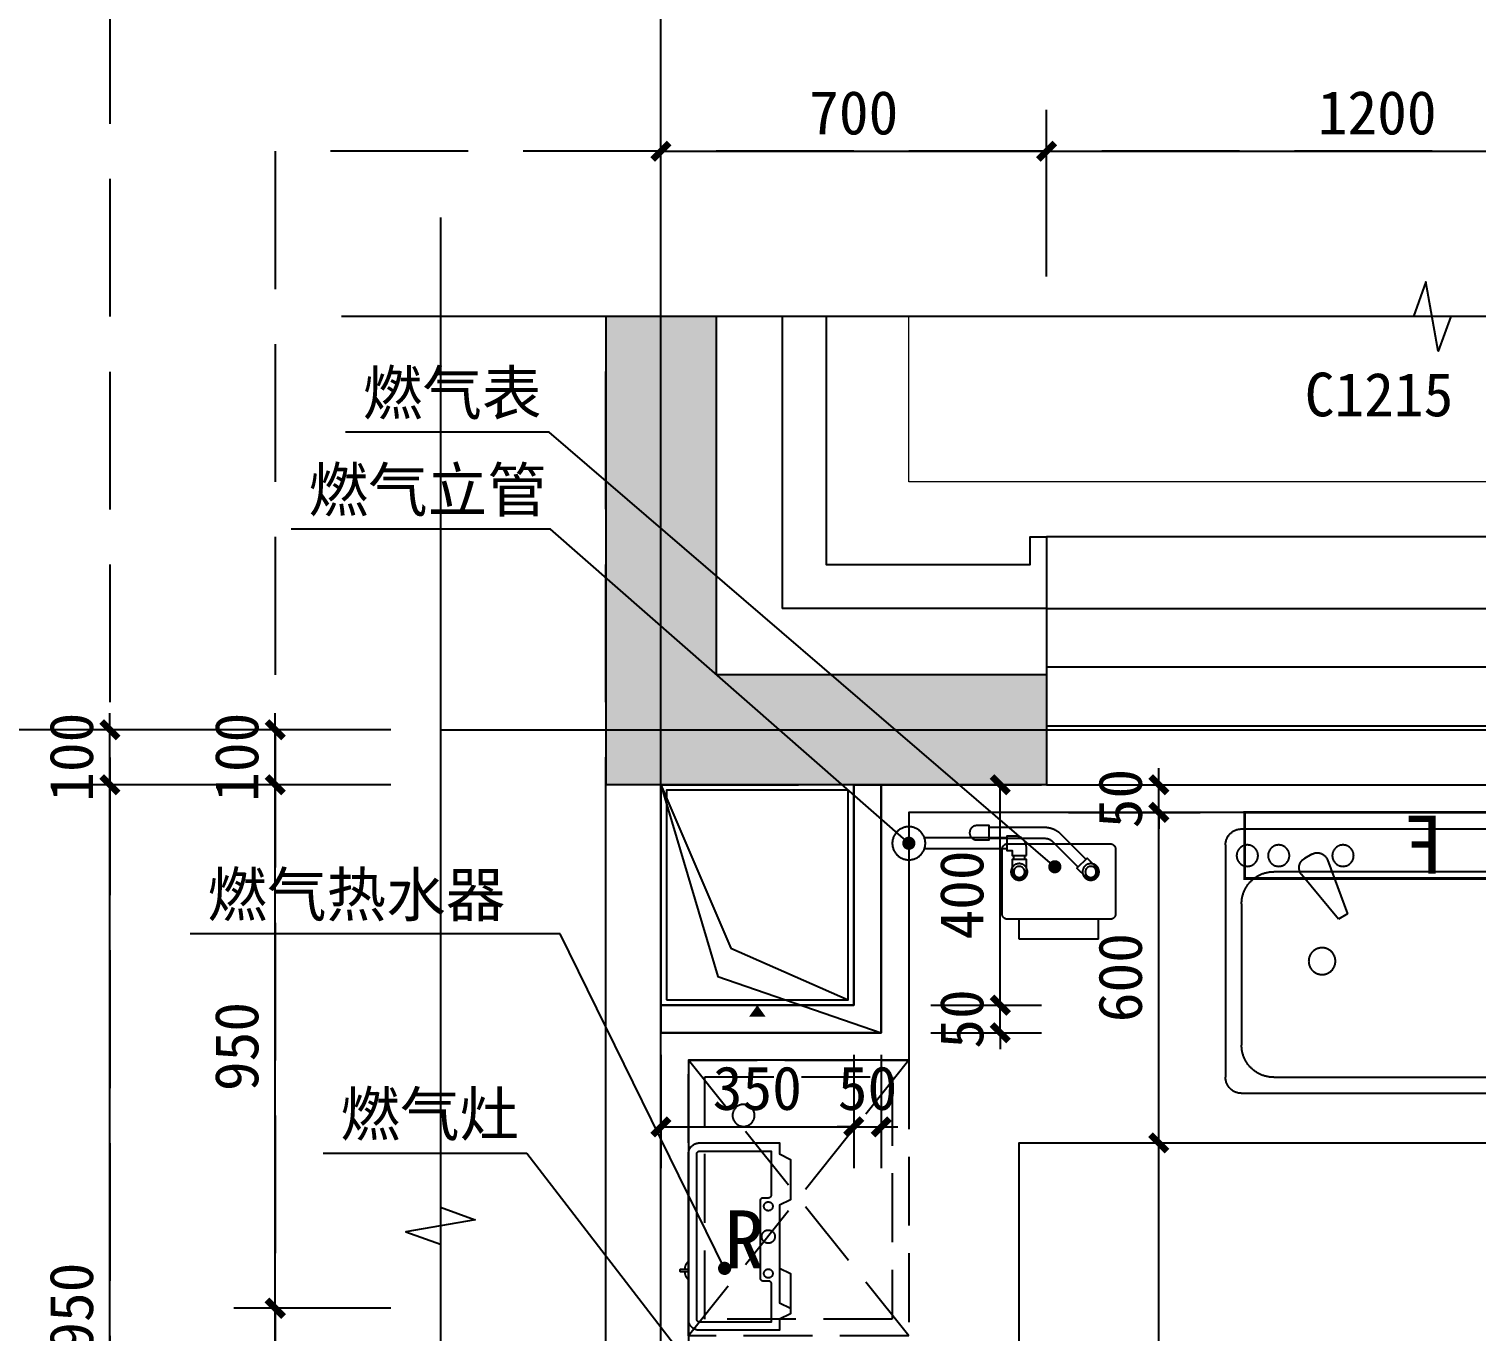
# Model space of a CAD drawing. Header units: millimetres. Extents: x -15 to 66915, y -15 to 18798.
# Drawn here: x 7323 to 9950, y 12921 to 15284 of the extents above; entities that cross this region are included whole.
import ezdxf
from ezdxf.xclip import XClip

# ---------------------------------------------------------------- set-up
doc = ezdxf.new("R2010")
doc.units = ezdxf.units.MM
doc.header["$LTSCALE"] = 1000
doc.header["$XCLIPFRAME"] = 2
for name, pattern in [('1#2#楼$0$DOTE', [2.42, 2, -0.2, 0.02, -0.2]), ('105-家具-标$0$DASH', [0.35, 0.25, -0.1]), ('110-CF-Z-2.6x1.95$0$DASH', [0.35, 0.25, -0.1]), ('DASH', [0.35, 0.25, -0.1])]:
    doc.linetypes.add(name, pattern=pattern)
doc.layers.get('Defpoints').update_dxf_attribs({"color": 4, "linetype": 'DASH'})
for name, color, linetype in [('1#2#楼$0$A-ANNO-AXIS', 3, 'Continuous'), ('1#2#楼$0$A-ANNO-DIMS', 3, 'Continuous'), ('1#2#楼$0$A-ANNO-DOTE', 10, '1#2#楼$0$DOTE'), ('1#2#楼$0$A-ANNO-IDEN', 3, 'Continuous'), ('1#2#楼$0$A-ANNO-SYMB', 3, 'Continuous'), ('1#2#楼$0$A-ANNO-TEXT', 7, 'Continuous'), ('1#2#楼$0$A-DOOR-IDEN', 53, 'Continuous'), ('105-墙体$0$A-COLU-CONC-HATC', 204, 'Continuous'), ('105-墙体$0$A-DOOR', 51, 'Continuous'), ('105-墙体$0$A-FLOR-UNDR', 177, 'Continuous'), ('105-墙体$0$A-FURN-MOVE', 47, 'Continuous'), ('105-墙体$0$A-WALL-BLOK', 131, 'Continuous'), ('105-墙体$0$A-WALL-CONC', 9, 'Continuous'), ('105-墙体$0$A-WALL-INSL', 241, 'Continuous'), ('105-墙体$0$A-WALL-STUD', 133, 'Continuous'), ('105-家具-标$0$FF-FURN', 47, '105-家具-标$0$DASH'), ('110-CF-Z-2.6x1.95$0$A-FLOR-SPCL', 225, 'Continuous'), ('110-J-MC$0$A-DOOR', 51, 'Continuous'), ('110-J-MC$0$A-FLOR-HRAL', 71, 'Continuous'), ('110-J-MC$0$A-WALL-CONC', 9, 'Continuous'), ('110-XJ-JF-1#$0$00-看线', 251, 'Continuous'), ('110-XJ-JF-1#$0$1#2#住宅楼 平面图$0$A-00-HX-113-wall-01Y$0$HRAL', 31, 'Continuous'), ('110-墙体$0$A-COLU-CONC-HATC', 204, 'Continuous'), ('110-墙体$0$A-WALL-CONC', 9, 'Continuous'), ('110-墙体$0$A-WALL-INSL', 241, 'Continuous')]:
    doc.layers.add(name, color=color, linetype=linetype)
doc.layers.add('110-XJ-JF-1#$0$1#2#住宅楼 平面图$0$A-00-15-1#-PM-2F$0$00-装饰-看', color=46, linetype='Continuous', lineweight=5)
doc.styles.add('1#2#楼$0$_TCH_DIM', font='')
doc.styles.add('1#2#楼$0$_TCH_DIM_T3', font='')
doc.styles.add('1#2#楼$0$_TCH_WINDOW', font='')
doc.styles.add('110-CF-Z-2.6x1.95$0$地上图例$0$厨、卫01$0$08.60厨卫$0$Standard', font='simhei.ttf')
doc.styles.get('1#2#楼$0$_TCH_DIM').set_extended_font_data('SimSun')
doc.styles.get('1#2#楼$0$_TCH_DIM_T3').set_extended_font_data('SimSun')
doc.styles.get('1#2#楼$0$_TCH_WINDOW').set_extended_font_data('SimSun')
doc.dimstyles.new('1#2#楼$0$_TCH_ARCH&&30', dxfattribs={"dimtxt": 79.303797, "dimasz": 30, "dimexe": 75, "dimexo": 90, "dimgap": 30, "dimtad": 1, "dimdec": 0, "dimzin": 0, "dimdsep": 46, "dimtxsty": '1#2#楼$0$_TCH_DIM_T3', "dimblk": '1#2#楼$0$_ArchTick', "dimcen": 0.09, "dimclrt": 7, "dimazin": 2, "dimtfac": 1, "dimtdec": 0, "dimtix": 1, "dimtmove": 2, "dimatfit": 3, "dimfxl": 100, "dimtolj": 1, "dimtzin": 0, "dimarcsym": 0})

# ---------------------------------------------------------------- blocks, each defined once
blk = doc.blocks.new('110-墙体')
at = {"layer": '110-墙体$0$A-COLU-CONC-HATC'}
for points in [[(-100, 11100), (100, 10900), (850, 10900), (850, 11100)], [(100, 10900), (-100, 11100), (-100, 7800), (33.3, 7800), (100, 7900)]]:
    blk.add_hatch(color=256, dxfattribs=at).paths.add_polyline_path(points)
at = {"layer": '110-墙体$0$A-WALL-CONC'}
for p, q in [((-100, 11100), (850, 11100)), ((-100, 11100), (-100, 7800)), ((850, 11100), (850, 10900)), ((100, 10900), (850, 10900)), ((100, 10900), (100, 7900))]:
    blk.add_line(p, q, dxfattribs=at)
at = {"layer": '110-墙体$0$A-WALL-INSL'}
blk.add_line((-100, 11220), (850, 11220), dxfattribs=at)
blk = doc.blocks.new('110-家具-标', base_point=(27950, 37750.5))
at = {"layer": 'Defpoints'}
blk.add_lwpolyline([(27950, 48550.5), (31200, 48550.5), (31200, 45550.5), (27950, 45550.5)], close=True, dxfattribs=at)
blk = doc.blocks.new('110-XJ-JF-1#')
at = {"layer": '110-XJ-JF-1#$0$00-看线'}
blk.add_lwpolyline([(-14650, 10499.7), (-15850, 10499.7)], dxfattribs=at)
at = {"layer": '110-XJ-JF-1#$0$1#2#住宅楼 平面图$0$A-00-15-1#-PM-2F$0$00-装饰-看', "linetype": 'ByBlock'}
for points in [[(-14050, 10599.7), (-16100, 10599.7), (-16100, 11349.7, 0.414214), (-16400, 11649.7), (-19630, 11649.7, 0.414214), (-19930, 11349.7), (-19930, 10599.7), (-19780, 10599.7)], [(450, 3499.7), (450, 11149.7, 0.414214), (150, 11449.7), (-3600, 11449.7, 0.414214), (-3900, 11149.7), (-3900, 10449.7), (-6250, 10449.7)]]:
    blk.add_lwpolyline(points, format="xyb", dxfattribs=at)
at = {"layer": '110-XJ-JF-1#$0$1#2#住宅楼 平面图$0$A-00-HX-113-wall-01Y$0$HRAL'}
for points in [[(-17100, 11419.7), (-17100, 11549.7), (-17070, 11549.7), (-17070, 11499.7), (-16600, 11499.7), (-16600, 11599.7), (-16250, 11599.7), (-16250, 10449.7), (-15880, 10449.7), (-15880, 10499.7), (-15850, 10499.7), (-15850, 10349.7)], [(220, 8020), (350, 8020), (350, 8050), (300, 8050), (300, 11299.7), (-820, 11299.7), (-820, 11349.7), (-850, 11349.7), (-850, 11219.7)]]:
    blk.add_lwpolyline(points, dxfattribs=at)
blk = doc.blocks.new('1#2#楼$0$bgtb')
ref = blk.add_blockref('110-墙体', (6450, -10000), dxfattribs=dict(xscale=-1))
XClip(ref).set_block_clipping_path([(10449.9188188711, -2099.9999999995), (-900.0811811288, -2099.9999999995), (-900, 11600.0002523363), (7750, 11600.0002523363), (7750, 4300), (10449.9999999999, 4300)])
at = {"xscale": -1}
blk.add_blockref('110-家具-标', (6350, -9900), dxfattribs=at)
ref = blk.add_blockref('110-XJ-JF-1#', (6450, -10000))
XClip(ref).set_block_clipping_path([(-10449.9188188714, -2099.9999999995), (900.0811811285, -2099.9999999995), (899.9999999997, 11600.0002523363), (-7750.0000000003, 11600.0002523363), (-7750.0000000003, 4300), (-10450.0000000002, 4300)])
blk = doc.blocks.new('105-家具-标', base_point=(48050, 37750.5))
at = {"layer": '105-家具-标$0$FF-FURN', "linetype": '105-家具-标$0$DASH', "ltscale": 300}
blk.add_lwpolyline([(47198.1, 47078.2), (47198.1, 47000.3), (47250, 47000.3), (47250, 48200.3), (47198.1, 48200.3), (47198.1, 48122.4, 0.414214), (47120.1, 48200.3), (45331.2, 48200.3, 0.414214), (45253.3, 48122.4), (45253.3, 47078.2, 0.414214), (45331.2, 47000.3), (47120.1, 47000.3, 0.414214)], format="xyb", close=True, dxfattribs=at)
at = {"layer": 'Defpoints'}
blk.add_lwpolyline([(44500, 48750.5), (47250, 48750.5), (47250, 45750.5), (44500, 45750.5)], close=True, dxfattribs=at)
blk = doc.blocks.new('105-墙体$0$$WINLIB2D$00000001')
at = {"color": 0}
for points in [[(-0.5, 0.5), (-0.5, -0.5)], [(-0.5, 0.5), (0.5, 0.5)], [(0.5, -0.5), (0.5, 0.5)], [(0.5, 0.1667), (-0.5, 0.1667)], [(0.5, -0.1667), (-0.5, -0.1667)], [(-0.5, -0.5), (0.5, -0.5)]]:
    blk.add_lwpolyline(points, dxfattribs=at)
blk = doc.blocks.new('105-墙体')
at = {"layer": '105-墙体$0$A-COLU-CONC-HATC'}
for points in [[(-3650, 11100), (-3850, 11300), (-3850, 10250), (-3650, 10050)], [(-3850, 11300), (-3650, 11100), (-3200, 11100), (-3200, 11300)], [(-3850, 10250), (-4450, 10250), (-4450, 10050), (-3650, 10050)]]:
    blk.add_hatch(color=256, dxfattribs=at).paths.add_polyline_path(points)
at = {"layer": '105-墙体$0$A-FLOR-UNDR'}
blk.add_lwpolyline([(-3750, 9600), (-4150, 9600), (-4150, 10050), (-3750, 10050)], close=True, dxfattribs=at)
blk.add_lwpolyline([(-3750, 10050), (-3853.1, 9701.8), (-4150, 9600)], dxfattribs=at)
at = {"layer": '105-墙体$0$A-FURN-MOVE'}
for points in [[(-3750, 9650), (-4100, 9650), (-4100, 10050), (-3750, 10050)], [(-3760, 9660), (-4090, 9660), (-4090, 10040), (-3760, 10040)]]:
    blk.add_lwpolyline(points, close=True, dxfattribs=at)
blk.add_lwpolyline([(-3750, 10050), (-3877.1, 9753.3), (-4090, 9660)], dxfattribs=at)
blk.add_lwpolyline([(-3925, 9650, 0, 30, 0), (-3925, 9629.2, 30, 30, 0)], format="xyseb", dxfattribs=at)
at = {"layer": '105-墙体$0$A-WALL-BLOK'}
for p, q in [((-3750, 9650), (-3750, 10050)), ((-3750, 10050), (-3650, 10050)), ((-3650, 9650), (-3650, 10050)), ((-3750, 8100), (-3750, 9650)), ((-3650, 8100), (-3650, 9650))]:
    blk.add_line(p, q, dxfattribs=at)
at = {"layer": '105-墙体$0$A-WALL-CONC'}
for p, q in [((-3850, 11300), (-3850, 10250)), ((-3850, 11300), (-3200, 11300)), ((-3200, 11300), (-3200, 11100)), ((-3650, 11100), (-3650, 10050)), ((-3650, 11100), (-3200, 11100)), ((-3850, 10250), (-4450, 10250)), ((-4450, 10250), (-4450, 10050)), ((-4450, 10050), (-3650, 10050))]:
    blk.add_line(p, q, dxfattribs=at)
at = {"layer": '105-墙体$0$A-WALL-INSL'}
for p, q in [((-3970, 11420), (-3970, 10370)), ((-3970, 11420), (-3200, 11420)), ((-4450, 10370), (-4450, 10250)), ((-4450, 10370), (-3970, 10370))]:
    blk.add_line(p, q, dxfattribs=at)
at = {"layer": '105-墙体$0$A-WALL-STUD'}
for p, q in [((-4150, 10050), (-4150, 9600)), ((-4100, 10050), (-4150, 10050)), ((-4100, 10050), (-4100, 9650)), ((-4100, 9650), (-3750, 9650)), ((-4150, 9600), (-3750, 9600))]:
    blk.add_line(p, q, dxfattribs=at)
at = {"layer": '105-墙体$0$A-DOOR', "xscale": -1200, "yscale": 320, "zscale": 320}
blk.add_blockref('105-墙体$0$$WINLIB2D$00000001', (-5050, 10210), dxfattribs=at)
blk = doc.blocks.new('110-CF-Z-2.6x1.95$0$XU-125-SF$0$$0$XU-(115-120)H(2)$0$A-Kitchen-Water heater-340x190')
at = {"layer": '110-CF-Z-2.6x1.95$0$A-FLOR-SPCL'}
for p, q in [((47.3, -187), (47.3, -185)), ((77.3, -185), (77.3, -187))]:
    blk.add_line(p, q, dxfattribs=at)
for points in [[(57.8, -20), (67.8, 0), (140.8, 0), (150.8, -20), (170.8, -20), (170.8, -165, -0.414214), (150.8, -185), (-149.2, -185, -0.414214), (-169.2, -165), (-169.2, -20), (-149.2, -20), (-139.2, 0), (-66.2, 0), (-56.2, -20)], [(-64.2, -55), (75.8, -55, 0.414214), (80.8, -50), (80.8, -40, -0.414214), (85.8, -35), (155.8, -35), (155.8, -165, -0.414214), (150.8, -170), (-149.2, -170, -0.414214), (-154.2, -165), (-154.2, -35), (-74.2, -35, -0.414214), (-69.2, -40), (-69.2, -50, 0.414214)]]:
    blk.add_lwpolyline(points, format="xyb", close=True, dxfattribs=at)
blk.add_lwpolyline([(57.8, -20), (120.8, -20), (130.8, 0)], dxfattribs=at)
blk.add_lwpolyline([(64.8, -185), (64.8, -199, -0.414214), (63.8, -200), (60.8, -200, -0.414214), (59.8, -199), (59.8, -185)], format="xyb", dxfattribs=at)
for centre, radius in [((-54.2, -40), 8), ((0.8, -40), 12), ((67.8, -40), 8)]:
    blk.add_circle(centre, radius, dxfattribs=at)
for centre, start, end in [((60.9, -171.1), 229.4531, 266.9441), ((63.7, -171.1), 273.0559, 310.5469)]:
    blk.add_arc(centre, 20.9, start, end, dxfattribs=at)
at = {"layer": '110-CF-Z-2.6x1.95$0$A-FLOR-SPCL', "style": '110-CF-Z-2.6x1.95$0$地上图例$0$厨、卫01$0$08.60厨卫$0$Standard'}
blk.add_text('R', height=105.1, rotation=90, dxfattribs=at).set_placement((58.4, -119.4))
blk = doc.blocks.new('110-CF-Z-2.6x1.95$0$分集水器')
at = {"layer": '110-CF-Z-2.6x1.95$0$A-FLOR-SPCL', "const_width": 5}
blk.add_lwpolyline([(650, 120), (0, 120), (0, 0), (650, 0)], close=True, dxfattribs=at)
at = {"layer": '110-CF-Z-2.6x1.95$0$A-FLOR-SPCL', "style": '110-CF-Z-2.6x1.95$0$地上图例$0$厨、卫01$0$08.60厨卫$0$Standard'}
blk.add_text('F', height=105.1, dxfattribs=at).set_placement((288.5, 8.9))
blk = doc.blocks.new('110-CF-Z-2.6x1.95$0$jyr5')
at = {"layer": '110-CF-Z-2.6x1.95$0$A-FLOR-SPCL'}
for p, q in [((745622.7, 32900.4), (745622.7, 33049.9)), ((745642.7, 32900.4), (745642.7, 33049.9)), ((745603.7, 32932.4), (745603.7, 32831.3)), ((745623.7, 32932.4), (745623.7, 32831.3)), ((745662.2, 32887.9), (745655.2, 32887.9)), ((745662.2, 32867.9), (745655.2, 32867.9)), ((745806.7, 32877.9), (745770.7, 32877.9)), ((745806.7, 32733.9), (745806.7, 32877.9)), ((745629.5, 32817.2), (745675.9, 32770.9)), ((745615.4, 32803.1), (745661.7, 32756.8)), ((745806.7, 32733.9), (745770.7, 32733.9))]:
    blk.add_line(p, q, dxfattribs=at)
for points in [[(745600.7, 32954.9, -1), (745626.7, 32954.9), (745626.7, 32932.4), (745600.7, 32932.4)], [(745655.2, 32864.9), (745639.7, 32864.9, -0.414214), (745619.7, 32884.9), (745619.7, 32900.4), (745645.7, 32900.4), (745645.7, 32890.9), (745655.2, 32890.9)], [(745770.7, 32712.9), (745770.7, 32898.9, 0.414214), (745760.7, 32908.9), (745643.7, 32908.9, 0.414214), (745633.7, 32898.9), (745633.7, 32712.9, 0.414214), (745643.7, 32702.9), (745760.7, 32702.9, 0.414214)], [(745684.7, 32890.9, -1), (745684.7, 32864.9), (745662.2, 32864.9), (745662.2, 32890.9)], [(745693.9, 32757.1, -1), (745675.5, 32738.7), (745659.6, 32754.6), (745678, 32773)]]:
    blk.add_lwpolyline(points, format="xyb", close=True, dxfattribs=at)
for centre, radius in [((745632.7, 33078.2), 30), ((745684.7, 32877.9), 15), ((745684.7, 32877.9), 10), ((745684.7, 32747.9), 15), ((745684.7, 32747.9), 10)]:
    blk.add_circle(centre, radius, dxfattribs=at)
for radius in [40, 20]:
    blk.add_arc((745643.7, 32831.3), radius, 180, 225, dxfattribs=at)
blk = doc.blocks.new('110-CF-Z-2.6x1.95$0$建-1-2#楼提资底图$0$A-HXD-X1-F1$0$大单盆')
for p, q in [((35552.1, 15154.1), (34890.4, 15154.1)), ((34861.3, 15124.9), (34861.3, 14703.2)), ((35424.4, 15108.1), (35438, 15100.3)), ((35581.3, 15124.9), (35581.3, 14703.2)), ((35396.5, 15098.1), (35359.7, 14999.7)), ((34949.5, 15076.4), (35493.8, 15076.4)), ((35376.5, 14990), (35443.3, 15071.1)), ((34891.2, 14761.5), (34891.2, 15018.1)), ((35359.7, 14999.7), (35376.5, 14990)), ((35552.1, 15018.1), (35552.1, 14761.5)), ((35493.8, 14703.2), (34949.5, 14703.2)), ((34890.4, 14674.1), (35552.1, 14674.1))]:
    blk.add_line(p, q)
for centre, radius in [((35368.1, 15105.5), 19.4), ((35484.7, 15105.5), 19.4), ((35541.7, 15105.5), 19.4), ((35406.1, 14914), 24.3)]:
    blk.add_circle(centre, radius)
for centre, radius, start, end in [((34890.4, 15124.9), 29.1, 90, 180), ((35552.1, 15124.9), 29.1, 0, 90), ((35414.7, 15091.3), 19.4, 60, 159.4623), ((35428.3, 15083.5), 19.4, 320.5377, 60), ((34949.5, 15018.1), 58.3, 90, 180), ((35493.8, 15018.1), 58.3, 0, 90), ((34949.5, 14761.5), 58.3, 180, 270), ((35493.8, 14761.5), 58.3, 270, 0), ((34890.4, 14703.2), 29.1, 180, 270), ((35552.1, 14703.2), 29.1, 270, 0)]:
    blk.add_arc(centre, radius, start, end)
blk = doc.blocks.new('110-CF-Z-2.6x1.95', base_point=(0, 0))
at = {"layer": '110-CF-Z-2.6x1.95$0$A-FLOR-SPCL', "color": 8, "linetype": '110-CF-Z-2.6x1.95$0$DASH', "ltscale": 0.5}
for p, q in [((2150, -1000), (2550, -500)), ((2150, -500), (2550, -1000))]:
    blk.add_line(p, q, dxfattribs=at)
at = {"layer": '110-CF-Z-2.6x1.95$0$A-FLOR-SPCL'}
for points in [[(50, -1950), (50, -350), (350, -350), (350, -50), (2150, -50), (2150, -500), (2550, -500), (2550, -1900), (1950, -1900), (1950, -1950)], [(1950, -1900), (1950, -650), (650, -650), (650, -950), (50, -950)]]:
    blk.add_lwpolyline(points, dxfattribs=at)
at = {"layer": '110-CF-Z-2.6x1.95$0$A-FLOR-SPCL', "color": 8, "linetype": '110-CF-Z-2.6x1.95$0$DASH', "ltscale": 0.5}
for points in [[(2150, -1000), (2550, -1000), (2550, -500), (2150, -500)], [(2180, -970), (2520, -970), (2520, -530), (2180, -530)]]:
    blk.add_lwpolyline(points, close=True, dxfattribs=at)
at = {"layer": '110-CF-Z-2.6x1.95$0$A-FLOR-SPCL'}
blk.add_circle((2450, -600), 20, dxfattribs=at)
at = {"layer": 'Defpoints'}
for points in [[(2600, 0), (0, 0), (0, -1950), (2600, -1950)], [(2600, 0), (2200, 0), (2200, -450), (2600, -450)]]:
    blk.add_lwpolyline(points, close=True, dxfattribs=at)
blk.add_blockref('110-CF-Z-2.6x1.95$0$分集水器', (890.6, -170))
at = {"layer": '110-CF-Z-2.6x1.95$0$A-FLOR-SPCL', "rotation": 270}
blk.add_blockref('110-CF-Z-2.6x1.95$0$jyr5', (-30928.2, 745526.6), dxfattribs=at)
at = {"layer": '110-CF-Z-2.6x1.95$0$A-FLOR-SPCL', "extrusion": (0, 0, -1), "xscale": -1, "zscale": -1}
blk.add_blockref('110-CF-Z-2.6x1.95$0$建-1-2#楼提资底图$0$A-HXD-X1-F1$0$大单盆', (34006.1, -15234.1), dxfattribs=at)
at = {"layer": '110-CF-Z-2.6x1.95$0$A-FLOR-SPCL', "xscale": -1, "rotation": 90}
blk.add_blockref('110-CF-Z-2.6x1.95$0$XU-125-SF$0$$0$XU-(115-120)H(2)$0$A-Kitchen-Water heater-340x190', (2365, -819.2), dxfattribs=at)
blk = doc.blocks.new('110-J-MC$0$$WINLIB2D$00000001')
at = {"color": 0}
for points in [[(-0.5, 0.5), (-0.5, -0.5)], [(-0.5, 0.5), (0.5, 0.5)], [(0.5, -0.5), (0.5, 0.5)], [(0.5, 0.1667), (-0.5, 0.1667)], [(0.5, -0.1667), (-0.5, -0.1667)], [(-0.5, -0.5), (0.5, -0.5)]]:
    blk.add_lwpolyline(points, dxfattribs=at)
blk = doc.blocks.new('110-J-MC')
at = {"layer": '110-J-MC$0$A-FLOR-HRAL'}
blk.add_lwpolyline([(17100, 11150), (18900, 11150), (18900, 11100), (17100, 11100)], close=True, dxfattribs=at)
at = {"layer": '110-J-MC$0$A-WALL-CONC'}
blk.add_line((17100, 11100), (17100, 11300), dxfattribs=at)
at = {"layer": '110-J-MC$0$A-DOOR', "xscale": -1800, "yscale": 320, "zscale": 320}
blk.add_blockref('110-J-MC$0$$WINLIB2D$00000001', (18000, 11260), dxfattribs=at)
blk = doc.blocks.new('1#2#楼$0$bhgtfv')
ref = blk.add_blockref('105-家具-标', (-6350, -10050), dxfattribs=dict(xscale=-1))
XClip(ref).set_block_clipping_path([(48500.0000000003, 35550.2386765273), (37700.0000000002, 35550.5252865783), (37700.0000000012, 41950.5252865784), (40400.0000000003, 41950.5252865782), (40400.0000000003, 49450.2386765273), (48500.0000000001, 49450.2386765273)])
blk.add_blockref('110-XJ-JF-1#', (13850, -10150))
ref = blk.add_blockref('105-墙体', (-6450, -10150), dxfattribs=dict(xscale=-1))
XClip(ref).set_block_clipping_path([(350, -2100.286610051), (-10450.0000000001, -2100), (-10449.9999999991, 4300.0000000001), (-7750, 4299.9999999999), (-7750, 11799.713389949), (349.9999999998, 11799.713389949)])
ref = blk.add_blockref('110-J-MC', (13850, -10150), dxfattribs=dict(xscale=-1))
XClip(ref).set_block_clipping_path([(20650, -2100.286610051), (9849.9999999999, -2100), (9850.0000000009, 4300.0000000001), (12550, 4299.9999999999), (12550, 11799.713389949), (20649.9999999998, 11799.713389949)])
ref = blk.add_blockref('110-CF-Z-2.6x1.95', (-100, -100), dxfattribs=dict(xscale=-1))
XClip(ref).set_block_clipping_path([(6700, -12150.286610051), (-4100.0000000001, -12150), (-4099.9999999991, -5749.9999999999), (-1400, -5750.0000000001), (-1400, 1749.713389949), (6699.9999999997, 1749.713389949)])
blk = doc.blocks.new('1#2#楼$0$_ArchTick')
at = {"color": 0, "linetype": 'ByBlock', "const_width": 0.4}
blk.add_lwpolyline([(-0.5, -0.5), (0.5, 0.5)], dxfattribs=at)
blk = doc.blocks.new('*D457')
at = {"layer": '1#2#楼$0$A-ANNO-DIMS', "color": 0, "lineweight": -2, "transparency": 16777216}
for p, q in [((8470, 14834.9), (8470, 15137.4)), ((9170, 14834.9), (9170, 15137.4)), ((8470, 15062.4), (9170, 15062.4))]:
    blk.add_line(p, q, dxfattribs=at)
at = {"layer": 'Defpoints', "color": 0, "transparency": 16777216}
for p in [(9170, 15062.4), (8470, 14744.9), (9170, 14744.9)]:
    blk.add_point(p, dxfattribs=at)
at = {"layer": '1#2#楼$0$A-ANNO-DIMS', "color": 0, "lineweight": -2, "transparency": 16777216, "xscale": 30, "yscale": 30, "zscale": 30, "rotation": 180}
blk.add_blockref('1#2#楼$0$_ArchTick', (8470, 15062.4), dxfattribs=at)
at = {"layer": '1#2#楼$0$A-ANNO-DIMS', "color": 0, "lineweight": -2, "transparency": 16777216, "xscale": 30, "yscale": 30, "zscale": 30}
blk.add_blockref('1#2#楼$0$_ArchTick', (9170, 15062.4), dxfattribs=at)
at = {"layer": '1#2#楼$0$A-ANNO-DIMS', "color": 7, "transparency": 16777216, "insert": (8820, 15132), "char_height": 79.3, "attachment_point": 5, "style": '1#2#楼$0$_TCH_DIM_T3'}
blk.add_mtext('\\A1;700', dxfattribs=at)
blk = doc.blocks.new('*D458')
at = {"layer": '1#2#楼$0$A-ANNO-DIMS', "color": 0, "lineweight": -2, "transparency": 16777216}
for p, q in [((9170, 14834.9), (9170, 15137.4)), ((10370, 14834.9), (10370, 15137.4)), ((9170, 15062.4), (10370, 15062.4))]:
    blk.add_line(p, q, dxfattribs=at)
at = {"layer": 'Defpoints', "color": 0, "transparency": 16777216}
for p in [(10370, 15062.4), (9170, 14744.9), (10370, 14744.9)]:
    blk.add_point(p, dxfattribs=at)
at = {"layer": '1#2#楼$0$A-ANNO-DIMS', "color": 0, "lineweight": -2, "transparency": 16777216, "xscale": 30, "yscale": 30, "zscale": 30, "rotation": 180}
blk.add_blockref('1#2#楼$0$_ArchTick', (9170, 15062.4), dxfattribs=at)
at = {"layer": '1#2#楼$0$A-ANNO-DIMS', "color": 0, "lineweight": -2, "transparency": 16777216, "xscale": 30, "yscale": 30, "zscale": 30}
blk.add_blockref('1#2#楼$0$_ArchTick', (10370, 15062.4), dxfattribs=at)
at = {"layer": '1#2#楼$0$A-ANNO-DIMS', "color": 7, "transparency": 16777216, "insert": (9770, 15132), "char_height": 79.3, "attachment_point": 5, "style": '1#2#楼$0$_TCH_DIM_T3'}
blk.add_mtext('\\A1;1200', dxfattribs=at)
blk = doc.blocks.new('*D461')
at = {"layer": '1#2#楼$0$A-ANNO-DIMS', "color": 0, "lineweight": -2, "transparency": 16777216}
for p, q in [((8470, 14852.4), (8470, 15437.4)), ((11070, 14852.4), (11070, 15437.4)), ((8470, 15362.4), (11070, 15362.4))]:
    blk.add_line(p, q, dxfattribs=at)
at = {"layer": 'Defpoints', "color": 0, "transparency": 16777216}
for p in [(11070, 15362.4), (8470, 14762.4), (11070, 14762.4)]:
    blk.add_point(p, dxfattribs=at)
at = {"layer": '1#2#楼$0$A-ANNO-DIMS', "color": 0, "lineweight": -2, "transparency": 16777216, "xscale": 30, "yscale": 30, "zscale": 30, "rotation": 180}
blk.add_blockref('1#2#楼$0$_ArchTick', (8470, 15362.4), dxfattribs=at)
at = {"layer": '1#2#楼$0$A-ANNO-DIMS', "color": 0, "lineweight": -2, "transparency": 16777216, "xscale": 30, "yscale": 30, "zscale": 30}
blk.add_blockref('1#2#楼$0$_ArchTick', (11070, 15362.4), dxfattribs=at)
at = {"layer": '1#2#楼$0$A-ANNO-DIMS', "color": 7, "transparency": 16777216, "insert": (9770, 15432), "char_height": 79.3, "attachment_point": 5, "style": '1#2#楼$0$_TCH_DIM_T3'}
blk.add_mtext('\\A1;2600', dxfattribs=at)
blk = doc.blocks.new('*D470')
at = {"layer": '1#2#楼$0$A-ANNO-DIMS', "color": 0, "lineweight": -2, "transparency": 16777216}
for p, q in [((7980, 12962.7), (7695, 12962.7)), ((7770, 11962.7), (7770, 12962.7)), ((7980, 11962.7), (7695, 11962.7))]:
    blk.add_line(p, q, dxfattribs=at)
at = {"layer": 'Defpoints', "color": 0, "transparency": 16777216}
for p in [(7770, 12962.7), (8070, 12962.7), (8070, 11962.7)]:
    blk.add_point(p, dxfattribs=at)
at = {"layer": '1#2#楼$0$A-ANNO-DIMS', "color": 0, "lineweight": -2, "transparency": 16777216, "xscale": 30, "yscale": 30, "zscale": 30}
for p, rotation in [((7770, 12962.7), 90), ((7770, 11962.7), 270)]:
    blk.add_blockref('1#2#楼$0$_ArchTick', p, dxfattribs=dict(at, rotation=rotation))
at = {"layer": '1#2#楼$0$A-ANNO-DIMS', "color": 7, "transparency": 16777216, "insert": (7700.3, 12462.7), "char_height": 79.3, "attachment_point": 5, "rotation": 90, "style": '1#2#楼$0$_TCH_DIM_T3'}
blk.add_mtext('\\A1;1000', dxfattribs=at)
blk = doc.blocks.new('*D471')
at = {"layer": '1#2#楼$0$A-ANNO-DIMS', "color": 0, "lineweight": -2, "transparency": 16777216}
for p, q in [((7980, 13912.7), (7695, 13912.7)), ((7770, 12962.7), (7770, 13912.7)), ((7980, 12962.7), (7695, 12962.7))]:
    blk.add_line(p, q, dxfattribs=at)
at = {"layer": 'Defpoints', "color": 0, "transparency": 16777216}
for p in [(7770, 13912.7), (8070, 13912.7), (8070, 12962.7)]:
    blk.add_point(p, dxfattribs=at)
at = {"layer": '1#2#楼$0$A-ANNO-DIMS', "color": 0, "lineweight": -2, "transparency": 16777216, "xscale": 30, "yscale": 30, "zscale": 30}
for p, rotation in [((7770, 13912.7), 90), ((7770, 12962.7), 270)]:
    blk.add_blockref('1#2#楼$0$_ArchTick', p, dxfattribs=dict(at, rotation=rotation))
at = {"layer": '1#2#楼$0$A-ANNO-DIMS', "color": 7, "transparency": 16777216, "insert": (7700.3, 13437.7), "char_height": 79.3, "attachment_point": 5, "rotation": 90, "style": '1#2#楼$0$_TCH_DIM_T3'}
blk.add_mtext('\\A1;950', dxfattribs=at)
blk = doc.blocks.new('*D472')
at = {"layer": '1#2#楼$0$A-ANNO-DIMS', "color": 0, "lineweight": -2, "transparency": 16777216}
for p, q in [((7770, 14012.7), (7770, 14042.7)), ((7980, 14012.7), (7695, 14012.7)), ((7770, 13912.7), (7770, 14012.7)), ((7980, 13912.7), (7695, 13912.7)), ((7770, 13912.7), (7770, 13882.7))]:
    blk.add_line(p, q, dxfattribs=at)
at = {"layer": 'Defpoints', "color": 0, "transparency": 16777216}
for p in [(7770, 14012.7), (8070, 14012.7), (8070, 13912.7)]:
    blk.add_point(p, dxfattribs=at)
at = {"layer": '1#2#楼$0$A-ANNO-DIMS', "color": 0, "lineweight": -2, "transparency": 16777216, "xscale": 30, "yscale": 30, "zscale": 30}
for p, rotation in [((7770, 14012.7), 270), ((7770, 13912.7), 90)]:
    blk.add_blockref('1#2#楼$0$_ArchTick', p, dxfattribs=dict(at, rotation=rotation))
at = {"layer": '1#2#楼$0$A-ANNO-DIMS', "color": 7, "transparency": 16777216, "insert": (7700.3, 13962.7), "char_height": 79.3, "attachment_point": 5, "rotation": 90, "style": '1#2#楼$0$_TCH_DIM_T3'}
blk.add_mtext('\\A1;100', dxfattribs=at)
blk = doc.blocks.new('*D473')
at = {"layer": '1#2#楼$0$A-ANNO-DIMS', "color": 0, "lineweight": -2, "transparency": 16777216}
for p, q in [((7470, 14012.7), (7470, 14042.7)), ((7890, 14012.7), (7395, 14012.7)), ((7470, 13912.7), (7470, 14012.7)), ((7890, 13912.7), (7395, 13912.7)), ((7470, 13912.7), (7470, 13882.7))]:
    blk.add_line(p, q, dxfattribs=at)
at = {"layer": 'Defpoints', "color": 0, "transparency": 16777216}
for p in [(7470, 14012.7), (7980, 14012.7), (7980, 13912.7)]:
    blk.add_point(p, dxfattribs=at)
at = {"layer": '1#2#楼$0$A-ANNO-DIMS', "color": 0, "lineweight": -2, "transparency": 16777216, "xscale": 30, "yscale": 30, "zscale": 30}
for p, rotation in [((7470, 14012.7), 270), ((7470, 13912.7), 90)]:
    blk.add_blockref('1#2#楼$0$_ArchTick', p, dxfattribs=dict(at, rotation=rotation))
at = {"layer": '1#2#楼$0$A-ANNO-DIMS', "color": 7, "transparency": 16777216, "insert": (7400.3, 13962.7), "char_height": 79.3, "attachment_point": 5, "rotation": 90, "style": '1#2#楼$0$_TCH_DIM_T3'}
blk.add_mtext('\\A1;100', dxfattribs=at)
blk = doc.blocks.new('*D474')
at = {"layer": '1#2#楼$0$A-ANNO-DIMS', "color": 0, "lineweight": -2, "transparency": 16777216}
for p, q in [((7890, 13912.7), (7395, 13912.7)), ((7470, 11962.7), (7470, 13912.7)), ((7890, 11962.7), (7395, 11962.7))]:
    blk.add_line(p, q, dxfattribs=at)
at = {"layer": 'Defpoints', "color": 0, "transparency": 16777216}
for p in [(7470, 13912.7), (7980, 13912.7), (7980, 11962.7)]:
    blk.add_point(p, dxfattribs=at)
at = {"layer": '1#2#楼$0$A-ANNO-DIMS', "color": 0, "lineweight": -2, "transparency": 16777216, "xscale": 30, "yscale": 30, "zscale": 30}
for p, rotation in [((7470, 13912.7), 90), ((7470, 11962.7), 270)]:
    blk.add_blockref('1#2#楼$0$_ArchTick', p, dxfattribs=dict(at, rotation=rotation))
at = {"layer": '1#2#楼$0$A-ANNO-DIMS', "color": 7, "transparency": 16777216, "insert": (7400.3, 12937.7), "char_height": 79.3, "attachment_point": 5, "rotation": 90, "style": '1#2#楼$0$_TCH_DIM_T3'}
blk.add_mtext('\\A1;1950', dxfattribs=at)
blk = doc.blocks.new('*D742')
at = {"layer": '1#2#楼$0$A-ANNO-DIMS', "color": 0, "lineweight": -2, "transparency": 16777216}
for p, q in [((8470, 13422.7), (8470, 13216.9)), ((8820, 13422.7), (8820, 13216.9)), ((8470, 13291.9), (8820, 13291.9))]:
    blk.add_line(p, q, dxfattribs=at)
at = {"layer": 'Defpoints', "color": 0, "transparency": 16777216}
for p in [(8470, 13512.7), (8820, 13512.7), (8820, 13291.9)]:
    blk.add_point(p, dxfattribs=at)
at = {"layer": '1#2#楼$0$A-ANNO-DIMS', "color": 0, "lineweight": -2, "transparency": 16777216, "xscale": 30, "yscale": 30, "zscale": 30, "rotation": 180}
blk.add_blockref('1#2#楼$0$_ArchTick', (8470, 13291.9), dxfattribs=at)
at = {"layer": '1#2#楼$0$A-ANNO-DIMS', "color": 0, "lineweight": -2, "transparency": 16777216, "xscale": 30, "yscale": 30, "zscale": 30}
blk.add_blockref('1#2#楼$0$_ArchTick', (8820, 13291.9), dxfattribs=at)
at = {"layer": '1#2#楼$0$A-ANNO-DIMS', "color": 7, "transparency": 16777216, "insert": (8645, 13361.6), "char_height": 79.3, "attachment_point": 5, "style": '1#2#楼$0$_TCH_DIM_T3'}
blk.add_mtext('\\A1;350', dxfattribs=at)
blk = doc.blocks.new('*D743')
at = {"layer": '1#2#楼$0$A-ANNO-DIMS', "color": 0, "lineweight": -2, "transparency": 16777216}
for p, q in [((8820, 13422.7), (8820, 13216.9)), ((8870, 13422.7), (8870, 13216.9)), ((8820, 13291.9), (8790, 13291.9)), ((8820, 13291.9), (8870, 13291.9)), ((8870, 13291.9), (8900, 13291.9))]:
    blk.add_line(p, q, dxfattribs=at)
at = {"layer": 'Defpoints', "color": 0, "transparency": 16777216}
for p in [(8820, 13512.7), (8870, 13512.7), (8870, 13291.9)]:
    blk.add_point(p, dxfattribs=at)
at = {"layer": '1#2#楼$0$A-ANNO-DIMS', "color": 0, "lineweight": -2, "transparency": 16777216, "xscale": 30, "yscale": 30, "zscale": 30}
blk.add_blockref('1#2#楼$0$_ArchTick', (8820, 13291.9), dxfattribs=at)
at = {"layer": '1#2#楼$0$A-ANNO-DIMS', "color": 0, "lineweight": -2, "transparency": 16777216, "xscale": 30, "yscale": 30, "zscale": 30, "rotation": 180}
blk.add_blockref('1#2#楼$0$_ArchTick', (8870, 13291.9), dxfattribs=at)
at = {"layer": '1#2#楼$0$A-ANNO-DIMS', "color": 7, "transparency": 16777216, "insert": (8845, 13361.6), "char_height": 79.3, "attachment_point": 5, "style": '1#2#楼$0$_TCH_DIM_T3'}
blk.add_mtext('\\A1;50', dxfattribs=at)
blk = doc.blocks.new('*D744')
at = {"layer": '1#2#楼$0$A-ANNO-DIMS', "color": 0, "lineweight": -2, "transparency": 16777216}
for p, q in [((9086, 13512.7), (9086, 13542.7)), ((8960, 13512.7), (9161, 13512.7)), ((9086, 13462.7), (9086, 13512.7)), ((8960, 13462.7), (9161, 13462.7)), ((9086, 13462.7), (9086, 13432.7))]:
    blk.add_line(p, q, dxfattribs=at)
at = {"layer": 'Defpoints', "color": 0, "transparency": 16777216}
for p in [(8870, 13512.7), (9086, 13512.7), (8870, 13462.7)]:
    blk.add_point(p, dxfattribs=at)
at = {"layer": '1#2#楼$0$A-ANNO-DIMS', "color": 0, "lineweight": -2, "transparency": 16777216, "xscale": 30, "yscale": 30, "zscale": 30}
for p, rotation in [((9086, 13512.7), 270), ((9086, 13462.7), 90)]:
    blk.add_blockref('1#2#楼$0$_ArchTick', p, dxfattribs=dict(at, rotation=rotation))
at = {"layer": '1#2#楼$0$A-ANNO-DIMS', "color": 7, "transparency": 16777216, "insert": (9016.3, 13487.7), "char_height": 79.3, "attachment_point": 5, "rotation": 90, "style": '1#2#楼$0$_TCH_DIM_T3'}
blk.add_mtext('\\A1;50', dxfattribs=at)
blk = doc.blocks.new('*D745')
at = {"layer": '1#2#楼$0$A-ANNO-DIMS', "color": 0, "lineweight": -2, "transparency": 16777216}
for p, q in [((8960, 13912.7), (9161, 13912.7)), ((9086, 13512.7), (9086, 13912.7)), ((8960, 13512.7), (9161, 13512.7))]:
    blk.add_line(p, q, dxfattribs=at)
at = {"layer": 'Defpoints', "color": 0, "transparency": 16777216}
for p in [(8870, 13912.7), (9086, 13912.7), (8870, 13512.7)]:
    blk.add_point(p, dxfattribs=at)
at = {"layer": '1#2#楼$0$A-ANNO-DIMS', "color": 0, "lineweight": -2, "transparency": 16777216, "xscale": 30, "yscale": 30, "zscale": 30}
for p, rotation in [((9086, 13912.7), 90), ((9086, 13512.7), 270)]:
    blk.add_blockref('1#2#楼$0$_ArchTick', p, dxfattribs=dict(at, rotation=rotation))
at = {"layer": '1#2#楼$0$A-ANNO-DIMS', "color": 7, "transparency": 16777216, "insert": (9016.3, 13712.7), "char_height": 79.3, "attachment_point": 5, "rotation": 90, "style": '1#2#楼$0$_TCH_DIM_T3'}
blk.add_mtext('\\A1;400', dxfattribs=at)
blk = doc.blocks.new('*D780')
at = {"layer": '1#2#楼$0$A-ANNO-DIMS', "color": 0, "lineweight": -2, "transparency": 16777216}
for p, q in [((9373.7, 13912.7), (9373.7, 13942.7)), ((9210, 13912.7), (9448.7, 13912.7)), ((9373.7, 13862.7), (9373.7, 13912.7)), ((9210, 13862.7), (9448.7, 13862.7)), ((9373.7, 13862.7), (9373.7, 13832.7))]:
    blk.add_line(p, q, dxfattribs=at)
at = {"layer": 'Defpoints', "color": 0, "transparency": 16777216}
for p in [(9120, 13912.7), (9373.7, 13912.7), (9120, 13862.7)]:
    blk.add_point(p, dxfattribs=at)
at = {"layer": '1#2#楼$0$A-ANNO-DIMS', "color": 0, "lineweight": -2, "transparency": 16777216, "xscale": 30, "yscale": 30, "zscale": 30}
for p, rotation in [((9373.7, 13912.7), 270), ((9373.7, 13862.7), 90)]:
    blk.add_blockref('1#2#楼$0$_ArchTick', p, dxfattribs=dict(at, rotation=rotation))
at = {"layer": '1#2#楼$0$A-ANNO-DIMS', "color": 7, "transparency": 16777216, "insert": (9304, 13887.7), "char_height": 79.3, "attachment_point": 5, "rotation": 90, "style": '1#2#楼$0$_TCH_DIM_T3'}
blk.add_mtext('\\A1;50', dxfattribs=at)
blk = doc.blocks.new('*D781')
at = {"layer": '1#2#楼$0$A-ANNO-DIMS', "color": 0, "lineweight": -2, "transparency": 16777216}
for p, q in [((9210, 13862.7), (9448.7, 13862.7)), ((9373.7, 13262.7), (9373.7, 13862.7)), ((9210, 13262.7), (9448.7, 13262.7))]:
    blk.add_line(p, q, dxfattribs=at)
at = {"layer": 'Defpoints', "color": 0, "transparency": 16777216}
for p in [(9120, 13862.7), (9373.7, 13862.7), (9120, 13262.7)]:
    blk.add_point(p, dxfattribs=at)
at = {"layer": '1#2#楼$0$A-ANNO-DIMS', "color": 0, "lineweight": -2, "transparency": 16777216, "xscale": 30, "yscale": 30, "zscale": 30}
for p, rotation in [((9373.7, 13862.7), 90), ((9373.7, 13262.7), 270)]:
    blk.add_blockref('1#2#楼$0$_ArchTick', p, dxfattribs=dict(at, rotation=rotation))
at = {"layer": '1#2#楼$0$A-ANNO-DIMS', "color": 7, "transparency": 16777216, "insert": (9304, 13562.7), "char_height": 79.3, "attachment_point": 5, "rotation": 90, "style": '1#2#楼$0$_TCH_DIM_T3'}
blk.add_mtext('\\A1;600', dxfattribs=at)
blk = doc.blocks.new('*D782')
at = {"layer": '1#2#楼$0$A-ANNO-DIMS', "color": 0, "lineweight": -2, "transparency": 16777216}
for p, q in [((9210, 13262.7), (9448.7, 13262.7)), ((9373.7, 11962.7), (9373.7, 13262.7)), ((9210, 11962.7), (9448.7, 11962.7))]:
    blk.add_line(p, q, dxfattribs=at)
at = {"layer": 'Defpoints', "color": 0, "transparency": 16777216}
for p in [(9120, 13262.7), (9373.7, 13262.7), (9120, 11962.7)]:
    blk.add_point(p, dxfattribs=at)
at = {"layer": '1#2#楼$0$A-ANNO-DIMS', "color": 0, "lineweight": -2, "transparency": 16777216, "xscale": 30, "yscale": 30, "zscale": 30}
for p, rotation in [((9373.7, 13262.7), 90), ((9373.7, 11962.7), 270)]:
    blk.add_blockref('1#2#楼$0$_ArchTick', p, dxfattribs=dict(at, rotation=rotation))
at = {"layer": '1#2#楼$0$A-ANNO-DIMS', "color": 7, "transparency": 16777216, "insert": (9304, 12612.7), "char_height": 79.3, "attachment_point": 5, "rotation": 90, "style": '1#2#楼$0$_TCH_DIM_T3'}
blk.add_mtext('\\A1;1300', dxfattribs=at)
blk = doc.blocks.new('1#2#楼')
at = {"layer": '1#2#楼$0$A-ANNO-AXIS'}
blk.add_line((7470, 14012.7), (7170, 14012.7), dxfattribs=at)
ref = blk.add_blockref('1#2#楼$0$bgtb', (2390, 14062.7))
XClip(ref).set_block_clipping_path([(-499.9999374903, -2600), (3399.9998617432, 749.7131126392)])
ref = blk.add_blockref('1#2#楼$0$bhgtfv', (11170, 14012.7))
XClip(ref).set_block_clipping_path([(-3099.9999999997, -2549.9997476638), (499.9999999999, 749.7131504538)])
at = {"layer": '1#2#楼$0$A-ANNO-DIMS'}
for p1, p2, picture, middle in [((7980, 13912.7), (7980, 14012.7), '*D473', (7400.3, 13962.7)), ((7980, 11962.7), (7980, 13912.7), '*D474', (7400.3, 12937.7))]:
    dim = blk.add_aligned_dim(p1=p1, p2=p2, distance=510, dimstyle='1#2#楼$0$_TCH_ARCH&&30', dxfattribs=at)
    dim.commit()
    dim.dimension.update_dxf_attribs({"geometry": picture, "text_midpoint": middle})
at = {"layer": '1#2#楼$0$A-ANNO-AXIS'}
blk.add_line((8470, 14762.4), (8470, 15662.4), dxfattribs=at)
at = {"layer": '1#2#楼$0$A-ANNO-DOTE'}
for points in [[(8470, 11462.7), (8470, 14762.4)], [(8070, 14012.7), (11670, 14012.7)]]:
    blk.add_lwpolyline(points, dxfattribs=at)
at = {"layer": '1#2#楼$0$A-ANNO-IDEN'}
for p, q in [((8267.1, 14552.6), (7897.3, 14552.6)), ((9185, 13763.9), (8267.1, 14552.6)), ((8269.8, 14376.7), (7798.8, 14376.7)), ((8920, 13806.6), (8269.8, 14376.7)), ((8287.2, 13642.2), (7615.3, 13642.2)), ((8585.6, 13035.1), (8287.2, 13642.2)), ((8226.6, 13243.8), (7856.7, 13243.8)), ((8776.2, 12531.5), (8226.6, 13243.8))]:
    blk.add_line(p, q, dxfattribs=at)
at = {"layer": '1#2#楼$0$A-ANNO-IDEN', "const_width": 12}
for points in [[(8924.5, 13802.6, 1), (8915.5, 13810.5, 1)], [(9189.5, 13760, 1), (9180.4, 13767.8, 1)], [(8588.3, 13029.7, 1), (8583, 13040.5, 1)]]:
    blk.add_lwpolyline(points, format="xyb", close=True, dxfattribs=at)
at = {"layer": '1#2#楼$0$A-ANNO-SYMB'}
for points in [[(8070, 14942.4), (8070, 13146.3), (8133, 13123.3), (8007, 13101.1), (8070, 13078.8), (8070, 11282.7)], [(11850, 14762.4), (9903.7, 14762.4), (9880.8, 14699.4), (9858.6, 14825.4), (9836.2, 14762.4), (7890, 14762.4)]]:
    blk.add_lwpolyline(points, dxfattribs=at)
at = {"layer": 'Defpoints'}
for points in [[(12270, 15362.4), (7470, 15362.4), (7470, 10862.7), (12270, 10862.7)], [(11970, 15062.4), (7770, 15062.4), (7770, 11162.7), (11970, 11162.7)]]:
    blk.add_lwpolyline(points, close=True, dxfattribs=at)
at = {"layer": 'Defpoints', "ltscale": 800}
blk.add_lwpolyline([(11670, 14762.4), (8070, 14762.4), (8070, 11462.7), (11670, 11462.7)], close=True, dxfattribs=at)
at = {"layer": '1#2#楼$0$A-ANNO-TEXT', "color": 7, "style": '1#2#楼$0$_TCH_DIM'}
for s, p in [('燃气表', (7928.8, 14584.1)), ('燃气立管', (7830.3, 14408.2)), ('燃气热水器', (7646.8, 13673.7)), ('燃气灶', (7888.2, 13275.3))]:
    blk.add_text(s, height=79.3, dxfattribs=at).set_placement(p)
at = {"layer": '1#2#楼$0$A-DOOR-IDEN', "style": '1#2#楼$0$_TCH_WINDOW'}
blk.add_text('C1215', height=79.3, dxfattribs=at).set_placement((9638.6, 14581.4))
at = {"layer": '1#2#楼$0$A-ANNO-DIMS'}
for p1, p2, distance, picture, middle in [((8470, 14762.4), (11070, 14762.4), 600, '*D461', (9770, 15432)), ((8470, 14744.9), (9170, 14744.9), 317.5, '*D457', (8820, 15132)), ((9170, 14744.9), (10370, 14744.9), 317.5, '*D458', (9770, 15132)), ((8070, 13912.7), (8070, 14012.7), 300, '*D472', (7700.3, 13962.7)), ((9120, 13862.7), (9120, 13912.7), -253.7, '*D780', (9304, 13887.7)), ((8070, 12962.7), (8070, 13912.7), 300, '*D471', (7700.3, 13437.7)), ((8870, 13512.7), (8870, 13912.7), -216, '*D745', (9016.3, 13712.7)), ((9120, 13262.7), (9120, 13862.7), -253.7, '*D781', (9304, 13562.7)), ((8870, 13462.7), (8870, 13512.7), -216, '*D744', (9016.3, 13487.7)), ((8470, 13512.7), (8820, 13512.7), -220.7, '*D742', (8645, 13361.6)), ((8820, 13512.7), (8870, 13512.7), -220.7, '*D743', (8845, 13361.6)), ((9120, 11962.7), (9120, 13262.7), -253.7, '*D782', (9304, 12612.7)), ((8070, 11962.7), (8070, 12962.7), 300, '*D470', (7700.3, 12462.7))]:
    dim = blk.add_aligned_dim(p1=p1, p2=p2, distance=distance, dimstyle='1#2#楼$0$_TCH_ARCH&&30', dxfattribs=at)
    dim.commit()
    dim.dimension.update_dxf_attribs({"geometry": picture, "text_midpoint": middle})

msp = doc.modelspace()

# ---------------------------------------------------------------- block references
msp.add_blockref('1#2#楼', (0, 0))

doc.saveas('drawing.dxf')
